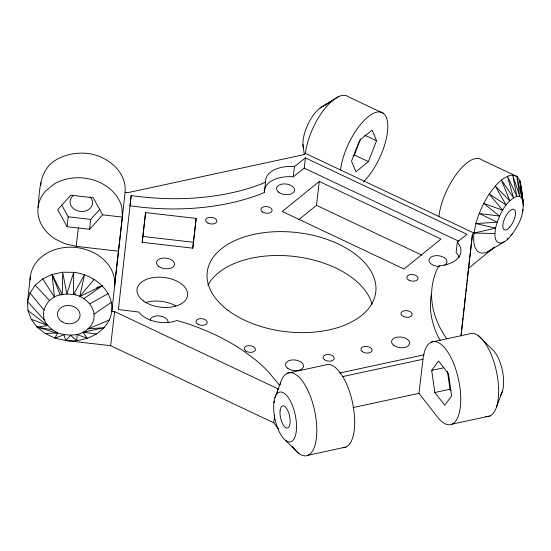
<?xml version="1.0" encoding="UTF-8"?>
<svg xmlns="http://www.w3.org/2000/svg" width="551" height="551" viewBox="0 0 551 551"><rect width="100%" height="100%" fill="white"/><g stroke="black" fill="none" stroke-linecap="round" stroke-linejoin="round"><path stroke-width="0.83" d="M38.047 207.355C39.651 190.55 39.231 169.591 55.982 159.914C65.321 154.397 76.21 152.413 86.955 153.364C106.481 155.368 126.944 171.044 125.098 192.32L111.839 311.274C108.699 332.391 85.185 343.046 65.686 340.511L64.061 334.801L54.921 338.087L57.759 332.88L52.214 329.718L47.792 325.538L37.062 327.087C54.046 331.674 78.731 343.707 91.666 324.518C99.517 311.391 86.927 296.307 73.483 294.537L73.703 272.332L62.656 272.235L52.09 274.467L42.723 278.875L35.202 285.163L30.023 292.898L27.55 301.555L27.949 310.544L31.193 319.249L37.062 327.087L45.154 333.507L54.921 338.087L65.686 340.511L110.641 345.697L273.778 422.824L278.496 428.864M521.081 190.102L521.177 186.837L519.8 180.514L516.9 176.478L481.781 159.873A42.427 17.06 -64.7 0 0 457.075 173.228A42.427 17.06 -64.7 0 0 438.892 216.467M273.875 402.616C272.993 413.043 275.218 423.643 279.86 432.996A25.456 10.359 77.8 0 0 295.701 434.622A25.456 10.359 77.8 0 0 288.455 397.829A25.456 10.359 77.8 0 0 273.875 402.616L274.522 401.08M75.886 293.807L73.483 294.537L66.864 293.986L60.369 294.84C46.677 297.141 37.812 314.414 47.792 325.538L31.193 319.249M30.305 276.774L27.55 301.555L44.796 320.613M114.649 284.199L122.336 217.101L121.943 208.051A42.427 34.32 6.4 0 0 53.227 184.633L45.692 190.963A42.427 34.32 6.4 0 0 55.651 239.306L65.417 243.845L76.183 246.331L118.327 251.194M118.396 309.552L131.166 195.529A179.64 105.592 6.7 0 0 260.713 184.254L265.561 182.195A28.859 16.964 6.7 0 1 294.468 166.595L305.419 157.903L466.966 234.278L457.309 242.068A29.327 17.239 6.7 0 1 438.906 265.83L437.26 268.854A179.64 105.592 6.7 0 0 446.73 338.734M142.117 242.392L145.588 212.576L196.163 218.416L192.843 248.157L142.268 242.323L145.588 212.576M192.692 248.225L196.163 218.416M460.932 335.807L461.311 332.391M461.504 330.69L462.358 323.01M462.544 321.309L462.93 317.893M463.115 316.191L463.494 312.775M463.687 311.074L464.066 307.658M464.259 305.957L465.685 293.16M465.87 291.458L466.256 288.049M466.442 286.341L466.821 282.932M467.014 281.224L468.44 268.433L494.598 247.02M461.132 335.828L472.441 234.34L474.012 233.073L495.556 228.128C498.779 215.868 504.558 201.776 516.845 196.294L519.703 196.411L521.845 198.105C526.639 212.349 517.72 227.825 508.573 238.425L507.085 239.031M122.336 217.101L102.665 214.835L89.579 229.292L67.098 226.695L68.207 216.798L61.678 204.931M89.579 229.292L90.688 219.394L99.793 209.332M76.183 246.331L78.338 227.99M110.641 345.697L114.642 311.611L111.839 311.274C113.685 290.005 93.222 274.329 73.703 272.332L66.864 293.986L62.656 272.235L62.284 294.592L52.09 274.467L54.446 297.106L42.723 278.875M131.166 195.529L129.967 205.757A179.64 105.592 6.7 0 0 259.514 194.482L264.363 192.423A28.859 16.964 6.7 0 1 293.27 176.823L304.214 168.124L305.419 157.903M264.363 192.423L265.561 182.195M293.27 176.823L294.468 166.595M273.778 422.824L274.68 415.158M277.284 393.001L277.787 388.737L114.642 311.611M298.628 219.801L316.467 205.33L319.27 181.465L441.014 239.024L404.007 269.046L282.264 211.481L319.27 181.465M418.974 393.331L422.975 359.245A42.427 17.267 77.8 0 1 445.663 349.052A42.427 17.267 77.8 0 1 460.34 407.037A42.427 17.267 77.8 0 1 437.652 417.231L418.974 393.331L352.991 407.582M457.309 242.068L456.111 252.296A29.327 17.239 6.7 0 1 459.176 257.462M468.639 266.725L469.542 259.06M469.741 257.351L472.441 234.34M508.573 238.425A25.456 10.235 -64.7 0 1 494.908 233.479L495.556 228.128L475.844 223.603L474.012 233.073A42.427 17.06 -64.7 0 0 493.469 248.129M83.759 298.725L102.328 285.755L79.785 296.466L84.475 274.749L73.483 294.537M274.88 397.808L280.7 382.325M496.547 406.865L502.402 391.286M353.136 155.988L354.383 154.976L360.623 138.955M368.433 161.615L376.54 140.794L372.132 130.126L359.617 140.278L351.51 161.099L355.918 171.767L368.433 161.615L354.383 154.976M431.695 370.396L438.527 361.022L448.486 373.771L451.62 395.887L444.788 405.26L434.829 392.512L431.695 370.396L443.658 367.813M79.785 296.466L94.235 279.329M65.686 340.511L70.68 335.359L76.734 340.628L77.174 334.498L87.299 338.397L83.091 332.294L104.194 327.68L88.036 328.892L109.367 319.945M383.448 113.382L348.328 96.783A42.427 17.06 -64.7 0 0 323.623 110.131A42.427 17.06 -64.7 0 0 305.44 153.371L303.876 154.645L127.908 192.643L125.098 192.32M94.104 314.056L111.44 302.292M510.88 235.057L512.285 234.189M303.629 148.467A25.456 10.235 -64.7 0 1 307.885 124.56A25.456 10.235 -64.7 0 1 323.637 105.902L338.844 96.487M323.637 105.902L332.907 100.254L320.117 107.948M487.532 251.897L504.895 241.386M89.758 303.808L108.196 293.587M96.721 287.464L102.328 285.755M287.333 373.227L325.214 365.044A42.427 17.267 77.8 0 1 352.475 402.444A42.427 17.267 77.8 0 1 343.025 447.674M431.281 342.137L469.163 333.961A42.427 17.267 77.8 0 1 496.795 373.165A42.427 17.267 77.8 0 1 485.41 416.432M339.485 373.068L424.098 354.796M342.798 376.56L422.975 359.245M434.829 392.512L449.981 389.24L450.973 390.514M308.085 455.229L345.966 447.047M452.034 424.139L489.915 415.964M45.154 333.507L57.759 332.88M494.908 233.479L474.012 233.073L305.44 153.371M118.458 309.538L138.811 312.045A24.933 14.65 6.7 0 0 176.878 320.496L184.289 322.645A179.64 105.592 6.7 0 1 241.049 349.251L248.591 354.665A151.022 88.766 6.7 0 1 269.37 372.986L279.495 385.259M68.207 216.798L90.688 219.394M142.785 236.441L193.36 242.275M83.091 332.294L96.659 333.961M37.062 327.087L52.214 329.718M516.9 176.478L512.678 175.004C501.989 176.354 495.184 186.038 489.212 194.035C483.33 203.181 478.791 213.134 475.844 223.603L497.126 222.191L479.156 213.478L499.523 216.075L483.716 203.395L502.574 210.2L489.212 194.035L506.08 204.965L495.266 186.038L509.792 200.722L501.479 179.95L513.463 197.768L507.416 176.189L516.845 196.294L512.678 175.004L519.703 196.411L516.9 176.478L521.845 198.105L519.8 180.514L523.119 201.267L521.177 186.837L523.45 205.675M364.707 135.202L376.54 140.794M304.214 168.124L458.769 241.2M316.467 205.33L421.928 255.189M27.949 310.544L47.792 325.538M285.666 440.421L298.676 453.335M478.571 335.848L491.526 348.721A25.456 10.359 77.8 0 1 502.491 371.023A25.456 10.359 77.8 0 1 500.714 394.819M35.202 285.163L49.507 300.509M30.023 292.898L43.811 309.917M277.787 388.737L278.613 389.798M292.133 446.303L293.704 448.314A42.427 17.267 77.8 0 0 316.157 439.877A42.427 17.267 77.8 0 0 303.649 382.821A42.427 17.267 77.8 0 0 279.887 385.287M292.423 446.31L293.704 448.314M60.238 294.895L52.09 274.467M102.665 214.835L93.277 197.775L70.803 195.178L57.71 209.642L67.098 226.695M447.446 371.381L449.981 389.24M302.94 144.5L304.297 154.728M522.61 209.339L522.803 211.026M40.808 182.595L40.912 185.046M30.119 280.025A42.427 34.32 6.4 0 1 74.454 247.351A42.427 34.32 6.4 0 1 114.601 286.499M340.559 169.977A42.427 17.06 -64.7 0 1 366.904 117.804A42.427 17.06 -64.7 0 1 387.766 128.755A42.427 17.06 -64.7 0 1 363.398 181.975M89.999 196.797A11.316 9.153 6.4 0 1 88.677 209.532A11.316 9.153 6.4 0 1 72.911 208.133A11.316 9.153 6.4 0 1 73.552 195.336M440.242 340.559A179.64 105.592 6.7 0 1 431.426 293.876M145.03 302.747A25.456 14.96 6.7 0 1 175.852 305.957M207.879 285.26A84.854 49.872 6.7 0 1 294.234 256.429A84.854 49.872 6.7 0 1 372.049 304.2M439.753 266.388A9.05 5.317 6.7 0 1 429.057 259.673A9.05 5.317 6.7 0 1 441.868 256.484A9.05 5.317 6.7 0 1 444.505 265.21M150.092 320.207A9.05 5.317 6.7 0 1 159.673 315.957A9.05 5.317 6.7 0 1 168.076 322.28M280.101 410.578A11.316 4.601 77.8 0 0 286.651 428.01A11.316 4.601 77.8 0 0 288.497 412.265A11.316 4.601 77.8 0 0 280.101 410.578M62.229 321.874A11.316 9.153 6.4 0 0 80.012 315.943A11.316 9.153 6.4 0 0 64.081 306.122A11.316 9.153 6.4 0 0 62.229 321.874M509.771 227.04A11.316 4.546 -64.7 0 0 514.358 209.559A11.316 4.546 -64.7 0 0 503.414 222.122A11.316 4.546 -64.7 0 0 509.771 227.04M143.253 300.777A25.456 14.96 6.7 0 0 186.307 298.993A25.456 14.96 6.7 0 0 157.366 277.208A25.456 14.96 6.7 0 0 143.253 300.777M227.997 310.309A84.854 49.872 6.7 0 0 371.498 304.359A84.854 49.872 6.7 0 0 275.032 231.737A84.854 49.872 6.7 0 0 227.997 310.309M262.765 212.107A5.655 3.327 6.7 0 0 272.029 211.005A5.655 3.327 6.7 0 0 264.755 206.597A5.655 3.327 6.7 0 0 262.765 212.107M207.996 223.127A5.655 3.327 6.7 0 0 216.867 221.399A5.655 3.327 6.7 0 0 208.925 217.438A5.655 3.327 6.7 0 0 207.996 223.127M198.057 324.291A5.655 3.327 6.7 0 0 207.176 322.941A5.655 3.327 6.7 0 0 199.62 318.705A5.655 3.327 6.7 0 0 198.057 324.291M245.594 350.884A5.655 3.327 6.7 0 0 255.161 350.491A5.655 3.327 6.7 0 0 248.728 345.649A5.655 3.327 6.7 0 0 245.594 350.884M403.408 316.494A5.655 3.327 6.7 0 0 412.189 314.649A5.655 3.327 6.7 0 0 404.124 310.778A5.655 3.327 6.7 0 0 403.408 316.494M409.179 280.314A5.655 3.327 6.7 0 0 418.051 278.586A5.655 3.327 6.7 0 0 410.102 274.625A5.655 3.327 6.7 0 0 409.179 280.314M278.772 192.285A9.05 5.317 6.7 0 0 294.082 191.652A9.05 5.317 6.7 0 0 283.793 183.903A9.05 5.317 6.7 0 0 278.772 192.285M158.757 266.415A9.05 5.317 6.7 0 0 174.068 265.782A9.05 5.317 6.7 0 0 163.771 258.04A9.05 5.317 6.7 0 0 158.757 266.415M362.262 351.607A5.655 3.327 6.7 0 0 371.829 351.214A5.655 3.327 6.7 0 0 365.396 346.372A5.655 3.327 6.7 0 0 362.262 351.607M287.746 368.282A9.05 5.317 6.7 0 0 303.05 367.641A9.05 5.317 6.7 0 0 292.76 359.899A9.05 5.317 6.7 0 0 287.746 368.282M393.813 345.374A9.05 5.317 6.7 0 0 409.118 344.74A9.05 5.317 6.7 0 0 398.828 336.992A9.05 5.317 6.7 0 0 393.813 345.374M324.387 359.72A5.655 3.327 6.7 0 0 333.954 359.321A5.655 3.327 6.7 0 0 327.521 354.479A5.655 3.327 6.7 0 0 324.387 359.72"/></g></svg>
